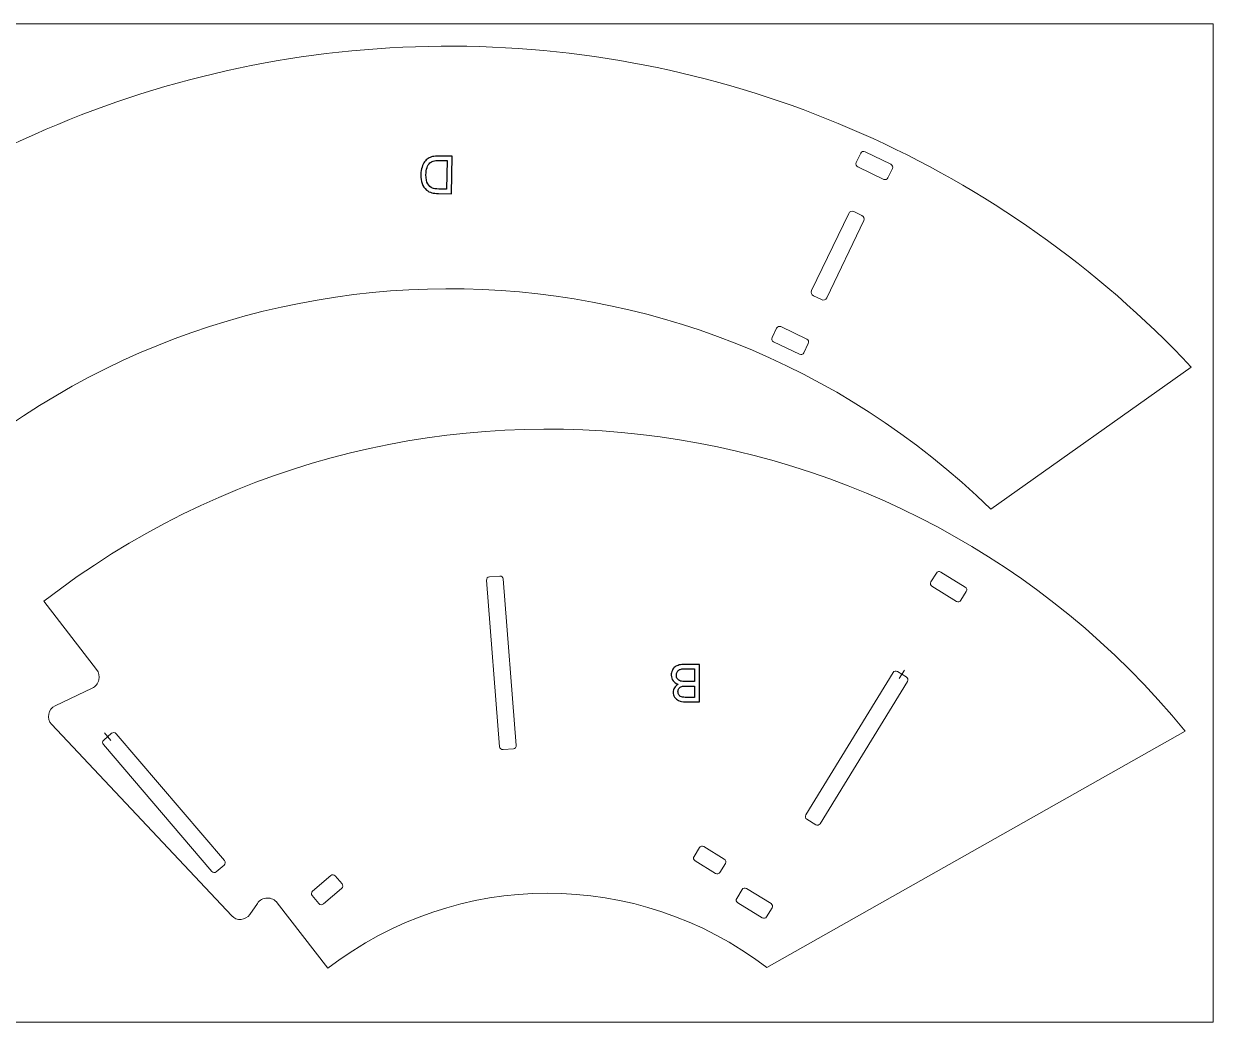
# Model space of a CAD drawing. Header units: centimetres. Extents: x 166 to 416, y -1463 to -1338.
# Drawn here: x 267.1 to 416, y -1463.3 to -1338.3 of the extents above; entities that cross this region are included whole.
import ezdxf

# ---------------------------------------------------------------- set-up
doc = ezdxf.new("R2010")
doc.units = ezdxf.units.CM
doc.header["$MEASUREMENT"] = 0
for name, color, linetype in [('decoupe', 7, 'Continuous'), ('lettres', 7, 'Continuous'), ('planche', 7, 'Continuous'), ('trous', 7, 'Continuous')]:
    doc.layers.add(name, color=color, linetype=linetype)

msp = doc.modelspace()

# ---------------------------------------------------------------- linework, layer by layer
at = {"layer": 'decoupe', "color": 5, "lineweight": 9}
for points, knots in [([(251.93557, -1399.62042), (251.93557, -1399.62042), (248.53435, -1396.196), (248.53435, -1396.196), (248.1898, -1395.84904), (247.70168, -1395.68504), (247.21753, -1395.75354), (246.73337, -1395.82203), (246.30992, -1396.11493), (246.07514, -1396.54383), (246.07514, -1396.54383), (245.26376, -1398.0254), (245.26376, -1398.0254), (245.05046, -1398.41493), (244.67052, -1398.68523), (244.23252, -1398.75894), (243.79465, -1398.83265), (243.34709, -1398.70156), (243.01807, -1398.40333), (243.01807, -1398.40333), (231.23048, -1387.71779), (231.23048, -1387.71779), (230.89151, -1387.41044), (230.71736, -1386.96116), (230.76086, -1386.50581), (230.80436, -1386.05033), (231.06016, -1385.64214), (231.45104, -1385.40445), (231.45104, -1385.40445), (233.73948, -1384.01335), (233.73948, -1384.01335), (234.14516, -1383.76674), (234.41544, -1383.34775), (234.47293, -1382.87637), (234.53041, -1382.4051), (234.36862, -1381.9335), (234.034, -1381.59659), (234.034, -1381.59659), (230.53023, -1378.06881), (230.53023, -1378.06881), (254.96251, -1353.83021), (288.1545, -1340.49607), (322.56494, -1341.0958), (356.97538, -1341.69554), (389.68255, -1356.17823), (413.25523, -1381.25351), (413.25523, -1381.25351), (388.14819, -1399.02756), (388.14819, -1399.02756), (350.18704, -1362.02796), (289.57317, -1362.29176), (251.93557, -1399.62042)], [0, 0, 0, 0, 0.058823529, 0.058823529, 0.058823529, 0.117647059, 0.117647059, 0.117647059, 0.176470588, 0.176470588, 0.176470588, 0.235294118, 0.235294118, 0.235294118, 0.294117647, 0.294117647, 0.294117647, 0.352941176, 0.352941176, 0.352941176, 0.411764706, 0.411764706, 0.411764706, 0.470588235, 0.470588235, 0.470588235, 0.529411765, 0.529411765, 0.529411765, 0.588235294, 0.588235294, 0.588235294, 0.647058824, 0.647058824, 0.647058824, 0.705882353, 0.705882353, 0.705882353, 0.764705882, 0.764705882, 0.764705882, 0.823529412, 0.823529412, 0.823529412, 0.882352941, 0.882352941, 0.882352941, 0.941176471, 0.941176471, 0.941176471, 1, 1, 1, 1]), ([(298.83403, -1448.32703), (298.53116, -1447.93589), (298.0597, -1447.71287), (297.5651, -1447.72679), (297.07061, -1447.7406), (296.61235, -1447.98977), (296.33185, -1448.39728), (296.33185, -1448.39728), (295.37542, -1449.78673), (295.37542, -1449.78673), (295.12681, -1450.14784), (294.72813, -1450.37717), (294.29095, -1450.41042), (293.85365, -1450.44355), (293.42491, -1450.27718), (293.12459, -1449.95772), (293.12459, -1449.95772), (270.57633, -1425.97033), (270.57633, -1425.97033), (270.25913, -1425.63289), (270.12231, -1425.16425), (270.2079, -1424.70901), (270.29348, -1424.25389), (270.59145, -1423.86704), (271.00957, -1423.66801), (271.00957, -1423.66801), (275.64706, -1421.46017), (275.64706, -1421.46017), (276.07053, -1421.25858), (276.38, -1420.876), (276.48859, -1420.41969), (276.59718, -1419.96337), (276.49334, -1419.48237), (276.20619, -1419.11154), (276.20619, -1419.11154), (269.59216, -1410.57205), (269.59216, -1410.57205), (313.77288, -1376.39127), (377.13769, -1383.60839), (412.50024, -1426.84901), (412.50024, -1426.84901), (360.1097, -1456.4403), (360.1097, -1456.4403), (343.90435, -1443.99316), (321.34754, -1444.0242), (305.17651, -1456.51588), (305.17651, -1456.51588), (298.83403, -1448.32703), (298.83403, -1448.32703)], [0, 0, 0, 0, 0.0625, 0.0625, 0.0625, 0.125, 0.125, 0.125, 0.1875, 0.1875, 0.1875, 0.25, 0.25, 0.25, 0.3125, 0.3125, 0.3125, 0.375, 0.375, 0.375, 0.4375, 0.4375, 0.4375, 0.5, 0.5, 0.5, 0.5625, 0.5625, 0.5625, 0.625, 0.625, 0.625, 0.6875, 0.6875, 0.6875, 0.75, 0.75, 0.75, 0.8125, 0.8125, 0.8125, 0.875, 0.875, 0.875, 0.9375, 0.9375, 0.9375, 1, 1, 1, 1])]:
    msp.add_open_spline(points, degree=3, knots=knots, dxfattribs=at)
at = {"layer": 'lettres', "color": 230}
for points, knots in [([(320.71447, -1354.86532), (320.71447, -1354.86532), (320.63282, -1359.54338), (320.63282, -1359.54338), (320.63282, -1359.54338), (319.0215, -1359.51508), (319.0215, -1359.51508), (318.65738, -1359.50855), (318.38046, -1359.4813), (318.18968, -1359.43334), (317.92258, -1359.36683), (317.69582, -1359.25128), (317.50939, -1359.08667), (317.26626, -1358.87299), (317.08638, -1358.60372), (316.96971, -1358.27775), (316.85305, -1357.95069), (316.79853, -1357.57893), (316.80506, -1357.16247), (316.8116, -1356.80707), (316.85847, -1356.49309), (316.94677, -1356.21945), (317.03398, -1355.9469), (317.14408, -1355.72122), (317.27708, -1355.5446), (317.41008, -1355.36691), (317.55507, -1355.22735), (317.71097, -1355.12705), (317.86686, -1355.02674), (318.05438, -1354.95152), (318.27351, -1354.90245), (318.49264, -1354.85339), (318.74338, -1354.83049), (319.02574, -1354.83593), (319.02574, -1354.83593), (320.71447, -1354.86532), (320.71447, -1354.86532)], [0, 0, 0, 0, 0.083333333, 0.083333333, 0.083333333, 0.166666667, 0.166666667, 0.166666667, 0.25, 0.25, 0.25, 0.333333333, 0.333333333, 0.333333333, 0.416666667, 0.416666667, 0.416666667, 0.5, 0.5, 0.5, 0.583333333, 0.583333333, 0.583333333, 0.666666667, 0.666666667, 0.666666667, 0.75, 0.75, 0.75, 0.833333333, 0.833333333, 0.833333333, 0.916666667, 0.916666667, 0.916666667, 1, 1, 1, 1]), ([(320.08544, -1355.40608), (320.08544, -1355.40608), (319.08681, -1355.38866), (319.08681, -1355.38866), (318.77829, -1355.38322), (318.53626, -1355.4083), (318.35965, -1355.46282), (318.18304, -1355.51733), (318.04131, -1355.59583), (317.93557, -1355.69722), (317.78621, -1355.84222), (317.66848, -1356.03737), (317.58235, -1356.28376), (317.49624, -1356.53014), (317.44936, -1356.82995), (317.44393, -1357.18318), (317.43522, -1357.67158), (317.50826, -1358.04988), (317.66526, -1358.3148), (317.82117, -1358.58081), (318.01305, -1358.7596), (318.2409, -1358.85334), (318.40553, -1358.91984), (318.67263, -1358.9569), (319.04003, -1358.96344), (319.04003, -1358.96344), (320.02339, -1358.97976), (320.02339, -1358.97976), (320.02339, -1358.97976), (320.08544, -1355.40608), (320.08544, -1355.40608)], [0, 0, 0, 0, 0.1, 0.1, 0.1, 0.2, 0.2, 0.2, 0.3, 0.3, 0.3, 0.4, 0.4, 0.4, 0.5, 0.5, 0.5, 0.6, 0.6, 0.6, 0.7, 0.7, 0.7, 0.8, 0.8, 0.8, 0.9, 0.9, 0.9, 1, 1, 1, 1]), ([(351.68801, -1418.46848), (351.68801, -1418.46848), (351.69445, -1423.15198), (351.69445, -1423.15198), (351.69445, -1423.15198), (349.93705, -1423.1544), (349.93705, -1423.1544), (349.57946, -1423.15489), (349.29268, -1423.10841), (349.0756, -1423.01385), (348.85961, -1422.9193), (348.69043, -1422.77345), (348.56804, -1422.57629), (348.44458, -1422.38022), (348.38325, -1422.17426), (348.38295, -1421.9584), (348.38268, -1421.7589), (348.43693, -1421.57021), (348.54462, -1421.39345), (348.6523, -1421.2156), (348.81564, -1421.07365), (349.03462, -1420.96433), (348.75105, -1420.88187), (348.53282, -1420.74044), (348.381, -1420.54005), (348.2281, -1420.34076), (348.15146, -1420.10428), (348.15109, -1419.83173), (348.15079, -1419.61151), (348.19738, -1419.40758), (348.28978, -1419.21885), (348.3822, -1419.03011), (348.49647, -1418.88497), (348.6326, -1418.7823), (348.76874, -1418.68072), (348.93979, -1418.60308), (349.14468, -1418.55046), (349.35065, -1418.49785), (349.60246, -1418.47134), (349.90117, -1418.47093), (349.90117, -1418.47093), (351.68801, -1418.46848), (351.68801, -1418.46848)], [0, 0, 0, 0, 0.071428571, 0.071428571, 0.071428571, 0.142857143, 0.142857143, 0.142857143, 0.214285714, 0.214285714, 0.214285714, 0.285714286, 0.285714286, 0.285714286, 0.357142857, 0.357142857, 0.357142857, 0.428571429, 0.428571429, 0.428571429, 0.5, 0.5, 0.5, 0.571428571, 0.571428571, 0.571428571, 0.642857143, 0.642857143, 0.642857143, 0.714285714, 0.714285714, 0.714285714, 0.785714286, 0.785714286, 0.785714286, 0.857142857, 0.857142857, 0.857142857, 0.928571429, 0.928571429, 0.928571429, 1, 1, 1, 1]), ([(351.06735, -1419.01879), (351.06735, -1419.01879), (349.90083, -1419.02039), (349.90083, -1419.02039), (349.70023, -1419.02067), (349.55961, -1419.02849), (349.47787, -1419.04388), (349.33618, -1419.06914), (349.21631, -1419.11183), (349.12046, -1419.17192), (349.0246, -1419.23201), (348.94622, -1419.31934), (348.88424, -1419.43389), (348.82226, -1419.54845), (348.79192, -1419.6804), (348.79213, -1419.82976), (348.79237, -1420.00528), (348.83727, -1420.15676), (348.92793, -1420.28637), (349.01751, -1420.41598), (349.14192, -1420.5063), (349.30116, -1420.55841), (349.45931, -1420.61052), (349.68829, -1420.63637), (349.98592, -1420.63596), (349.98592, -1420.63596), (351.06958, -1420.63447), (351.06958, -1420.63447), (351.06958, -1420.63447), (351.06735, -1419.01879), (351.06735, -1419.01879)], [0, 0, 0, 0, 0.1, 0.1, 0.1, 0.2, 0.2, 0.2, 0.3, 0.3, 0.3, 0.4, 0.4, 0.4, 0.5, 0.5, 0.5, 0.6, 0.6, 0.6, 0.7, 0.7, 0.7, 0.8, 0.8, 0.8, 0.9, 0.9, 0.9, 1, 1, 1, 1]), ([(351.07033, -1421.18393), (351.07033, -1421.18393), (350.05753, -1421.18532), (350.05753, -1421.18532), (349.7828, -1421.1857), (349.5855, -1421.20451), (349.46672, -1421.24064), (349.3087, -1421.28774), (349.18998, -1421.3664), (349.11054, -1421.47553), (349.03111, -1421.58357), (348.99096, -1421.72099), (348.99118, -1421.88561), (348.9914, -1422.04151), (349.02866, -1422.17883), (349.10404, -1422.29646), (349.17834, -1422.41519), (349.2853, -1422.4968), (349.42381, -1422.54022), (349.56233, -1422.58364), (349.80002, -1422.60512), (350.1358, -1422.60465), (350.1358, -1422.60465), (351.07228, -1422.60337), (351.07228, -1422.60337), (351.07228, -1422.60337), (351.07033, -1421.18393), (351.07033, -1421.18393)], [0, 0, 0, 0, 0.111111111, 0.111111111, 0.111111111, 0.222222222, 0.222222222, 0.222222222, 0.333333333, 0.333333333, 0.333333333, 0.444444444, 0.444444444, 0.444444444, 0.555555556, 0.555555556, 0.555555556, 0.666666667, 0.666666667, 0.666666667, 0.777777778, 0.777777778, 0.777777778, 0.888888889, 0.888888889, 0.888888889, 1, 1, 1, 1])]:
    msp.add_open_spline(points, degree=3, knots=knots, dxfattribs=at)
at = {"layer": 'planche', "lineweight": 20}
msp.add_lwpolyline([(166.00001, -1463.27363), (416.00001, -1463.27363), (416.00001, -1338.27363), (166.00001, -1338.27363), (166.00001, -1463.27363)], close=True, dxfattribs=at)
at = {"layer": 'trous', "color": 3, "lineweight": 20}
for points in [[(371.50563, -1356.18985), (371.50563, -1356.18985), (374.74946, -1357.74981), (374.74946, -1357.74981), (374.94786, -1357.84522), (375.18825, -1357.76097), (375.28366, -1357.56256), (375.28366, -1357.56256), (375.84683, -1356.39148), (375.84683, -1356.39148), (375.94225, -1356.19307), (375.85798, -1355.95269), (375.65958, -1355.85728), (375.65958, -1355.85728), (372.41576, -1354.29732), (372.41576, -1354.29732), (372.21735, -1354.20191), (371.97697, -1354.28617), (371.88155, -1354.48457), (371.88155, -1354.48457), (371.31838, -1355.65565), (371.31838, -1355.65565), (371.22297, -1355.85406), (371.30723, -1356.09444), (371.50563, -1356.18985)], [(371.02096, -1361.78015), (371.02096, -1361.78015), (372.02985, -1362.26532), (372.02985, -1362.26532), (372.27285, -1362.38219), (372.37606, -1362.67662), (372.25919, -1362.91963), (372.25919, -1362.91963), (367.61347, -1372.58008), (367.61347, -1372.58008), (367.49661, -1372.82308), (367.20218, -1372.92629), (366.95917, -1372.80943), (366.95917, -1372.80943), (365.95029, -1372.32426), (365.95029, -1372.32426), (365.70728, -1372.20739), (365.60407, -1371.91296), (365.72094, -1371.66995), (365.72094, -1371.66995), (370.36666, -1362.0095), (370.36666, -1362.0095), (370.48353, -1361.76649), (370.77795, -1361.66329), (371.02096, -1361.78015)], [(360.96577, -1378.08549), (360.96577, -1378.08549), (364.20959, -1379.64545), (364.20959, -1379.64545), (364.408, -1379.74086), (364.64838, -1379.6566), (364.7438, -1379.4582), (364.7438, -1379.4582), (365.30697, -1378.28712), (365.30697, -1378.28712), (365.40238, -1378.08871), (365.31812, -1377.84833), (365.11971, -1377.75291), (365.11971, -1377.75291), (361.87589, -1376.19296), (361.87589, -1376.19296), (361.67749, -1376.09754), (361.4371, -1376.1818), (361.34169, -1376.38021), (361.34169, -1376.38021), (360.77852, -1377.55129), (360.77852, -1377.55129), (360.6831, -1377.74969), (360.76737, -1377.99007), (360.96577, -1378.08549)], [(380.79222, -1408.69977), (380.79222, -1408.69977), (383.86293, -1410.58213), (383.86293, -1410.58213), (384.05007, -1410.69686), (384.29705, -1410.63761), (384.41177, -1410.45046), (384.41177, -1410.45046), (385.09213, -1409.34059), (385.09213, -1409.34059), (385.20685, -1409.15345), (385.14759, -1408.90648), (384.96044, -1408.79175), (384.96044, -1408.79175), (381.88973, -1406.90939), (381.88973, -1406.90939), (381.70259, -1406.79467), (381.45561, -1406.85392), (381.34089, -1407.04106), (381.34089, -1407.04106), (380.66053, -1408.15093), (380.66053, -1408.15093), (380.54581, -1408.33807), (380.60507, -1408.58505), (380.79222, -1408.69977)], [(326.68792, -1407.41413), (326.68792, -1407.41413), (325.39313, -1407.51584), (325.39313, -1407.51584), (325.17346, -1407.53309), (325.00787, -1407.72692), (325.02512, -1407.9466), (325.02512, -1407.9466), (326.6617, -1428.78117), (326.6617, -1428.78117), (326.67896, -1429.00086), (326.87279, -1429.16645), (327.09246, -1429.1492), (327.09246, -1429.1492), (328.38724, -1429.04749), (328.38724, -1429.04749), (328.60691, -1429.03023), (328.77251, -1428.8364), (328.75525, -1428.61672), (328.75525, -1428.61672), (327.11867, -1407.78215), (327.11867, -1407.78215), (327.10142, -1407.56247), (326.90758, -1407.39687), (326.68792, -1407.41413)], [(377.57807, -1420.04874), (377.57807, -1420.04874), (376.47079, -1419.36996), (376.47079, -1419.36996), (376.28293, -1419.25481), (376.03503, -1419.31428), (375.91986, -1419.50215), (375.91986, -1419.50215), (364.99763, -1437.31963), (364.99763, -1437.31963), (364.88247, -1437.5075), (364.94194, -1437.7554), (365.1298, -1437.87056), (365.1298, -1437.87056), (366.23709, -1438.54933), (366.23709, -1438.54933), (366.42494, -1438.66449), (366.67285, -1438.60502), (366.78801, -1438.41715), (366.78801, -1438.41715), (377.71024, -1420.59966), (377.71024, -1420.59966), (377.82541, -1420.4118), (377.76593, -1420.16389), (377.57807, -1420.04874)], [(278.09053, -1427.10499), (278.09053, -1427.10499), (277.10281, -1427.94832), (277.10281, -1427.94832), (276.93524, -1428.0914), (276.91519, -1428.34555), (277.05828, -1428.51313), (277.05828, -1428.51313), (290.62856, -1444.4067), (290.62856, -1444.4067), (290.77164, -1444.57428), (291.02579, -1444.59432), (291.19336, -1444.45124), (291.19336, -1444.45124), (292.18108, -1443.6079), (292.18108, -1443.6079), (292.34866, -1443.46483), (292.3687, -1443.21068), (292.22561, -1443.0431), (292.22561, -1443.0431), (278.65534, -1427.14953), (278.65534, -1427.14953), (278.51225, -1426.98195), (278.2581, -1426.96191), (278.09053, -1427.10499)], [(351.13415, -1443.07256), (351.13415, -1443.07256), (353.69325, -1444.6413), (353.69325, -1444.6413), (353.88043, -1444.75605), (354.12744, -1444.69679), (354.24218, -1444.5096), (354.24218, -1444.5096), (354.92246, -1443.39986), (354.92246, -1443.39986), (355.03721, -1443.21267), (354.97794, -1442.96567), (354.79076, -1442.85092), (354.79076, -1442.85092), (352.23166, -1441.28218), (352.23166, -1441.28218), (352.04448, -1441.16743), (351.79747, -1441.22669), (351.68273, -1441.41388), (351.68273, -1441.41388), (351.00245, -1442.52363), (351.00245, -1442.52363), (350.8877, -1442.71081), (350.94697, -1442.95782), (351.13415, -1443.07256)], [(304.6037, -1448.46467), (304.6037, -1448.46467), (306.88648, -1446.51559), (306.88648, -1446.51559), (307.05344, -1446.37303), (307.07341, -1446.1198), (306.93085, -1445.95283), (306.93085, -1445.95283), (306.08564, -1444.96291), (306.08564, -1444.96291), (305.94307, -1444.79594), (305.68984, -1444.77597), (305.52287, -1444.91853), (305.52287, -1444.91853), (303.2401, -1446.86762), (303.2401, -1446.86762), (303.07313, -1447.01018), (303.05316, -1447.26341), (303.19573, -1447.43038), (303.19573, -1447.43038), (304.04094, -1448.4203), (304.04094, -1448.4203), (304.1835, -1448.58727), (304.43673, -1448.60723), (304.6037, -1448.46467)], [(356.47201, -1448.32184), (356.47201, -1448.32184), (359.54271, -1450.20421), (359.54271, -1450.20421), (359.72986, -1450.31893), (359.97684, -1450.25968), (360.09156, -1450.07253), (360.09156, -1450.07253), (360.77192, -1448.96267), (360.77192, -1448.96267), (360.88663, -1448.77552), (360.82738, -1448.52855), (360.64023, -1448.41383), (360.64023, -1448.41383), (357.56952, -1446.53146), (357.56952, -1446.53146), (357.38237, -1446.41674), (357.1354, -1446.47599), (357.02068, -1446.66313), (357.02068, -1446.66313), (356.34032, -1447.773), (356.34032, -1447.773), (356.2256, -1447.96014), (356.28486, -1448.20712), (356.47201, -1448.32184)]]:
    msp.add_open_spline(points, degree=3, knots=[0, 0, 0, 0, 0.125, 0.125, 0.125, 0.25, 0.25, 0.25, 0.375, 0.375, 0.375, 0.5, 0.5, 0.5, 0.625, 0.625, 0.625, 0.75, 0.75, 0.75, 0.875, 0.875, 0.875, 1, 1, 1, 1], dxfattribs=at)
for points in [[(377.35509, -1419.18108), (377.35509, -1419.18108), (376.70391, -1420.24407), (376.70391, -1420.24407)], [(277.19643, -1427.04893), (277.19643, -1427.04893), (278.00617, -1427.99673), (278.00617, -1427.99673)]]:
    msp.add_open_spline(points, degree=3, dxfattribs=at)

doc.saveas('drawing.dxf')
